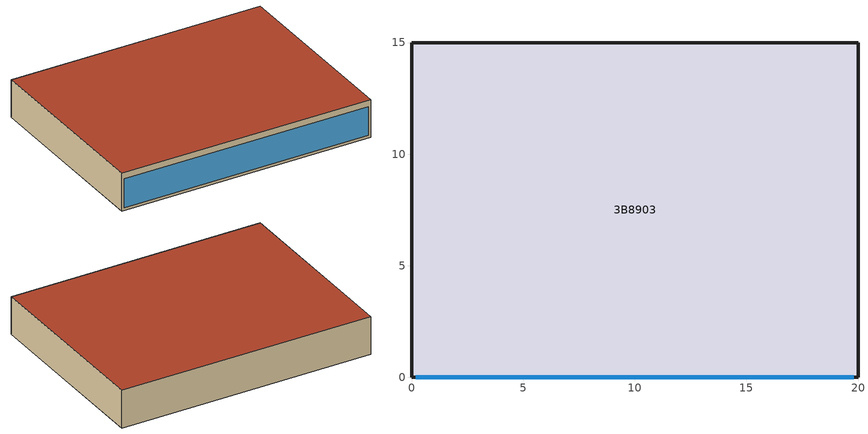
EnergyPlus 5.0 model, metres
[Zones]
3B8903
 floor ground (GROUND_FLOOR): 20,15 20,0 0,0 0,15 z0
 wall outside (EXT_WALL): 0,15 0,0 20,0 20,15 0,15 z0:3
 window (EXT_WINDOW1): 0.2,0 19.8,0 z0.2:2.5
 roof outside (EXT_ROOF): 0,15 0,0 20,0 20,15 z3
[Building]
TRNSYS17: North Axis {deg}=0; Terrain=City; Loads Convergence Tolerance Value=0; Temperature Convergence Tolerance Value {deltaC}=0; Solar Distribution=FullInteriorAndExterior; Maximum Number of Warmup Days=0
[Site:Location]
not used: Latitude {deg}=0; Longitude {deg}=0; TimeZone {hr}=0; Elevation {m}=0
[Construction]
GROUND_FLOOR; EXT_WALL; EXT_ROOF; EXT_WINDOW1: 
[WindowProperty:ShadingControl]
ESHADE=0; ISHADE=INPUT 1*MAX_ISHADE : SHADECNTRL=ISHADE_INTERNAL
[SurfaceProperty:OtherSideCoefficients]
BOUNDARY=IDENTICAL; BOUNDARY=INPUT 1*TBOUNDARY; BOUNDARY=INPUT 1*TBOUNDARY_2; BOUNDARY=INPUT 1*TBOUNDARY_3; BOUNDARY=INPUT 1*TGROUND; BOUNDARY=20; BOUNDARY=15
[Zone]
3B8903: Multiplier=1
